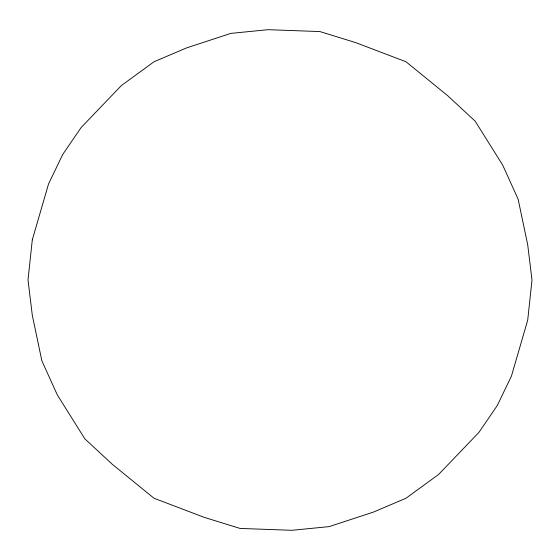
<?xml version="1.0" encoding="UTF-8"?>
<svg xmlns="http://www.w3.org/2000/svg" width="560" height="560" viewBox="0 0 560 560"><rect width="100%" height="100%" fill="white"/><g stroke="black" fill="none" stroke-linecap="round" stroke-linejoin="round"><path stroke-width="0.84" d="M32.291 239.862L28 280L32.291 315.175L41.846 360.738L57.26 394.814L84.819 438.809L112.175 464.177L154 498.239L204.414 517.426L240.058 528.43L291.935 530.306L329.154 526.617L373.387 512.106L406 498.239L438.613 474.453L478.863 432.474L497.315 405.468L511.476 375.984L527.709 320.138L532 280L527.709 244.825L518.154 199.262L502.74 165.186L475.181 121.191L447.825 95.823L406 61.761L355.586 42.574L319.942 31.57L268.065 29.694L230.846 33.383L186.613 47.894L154 61.761L121.387 85.547L81.137 127.526L62.685 154.532L48.524 184.016L32.291 239.862"/></g></svg>
